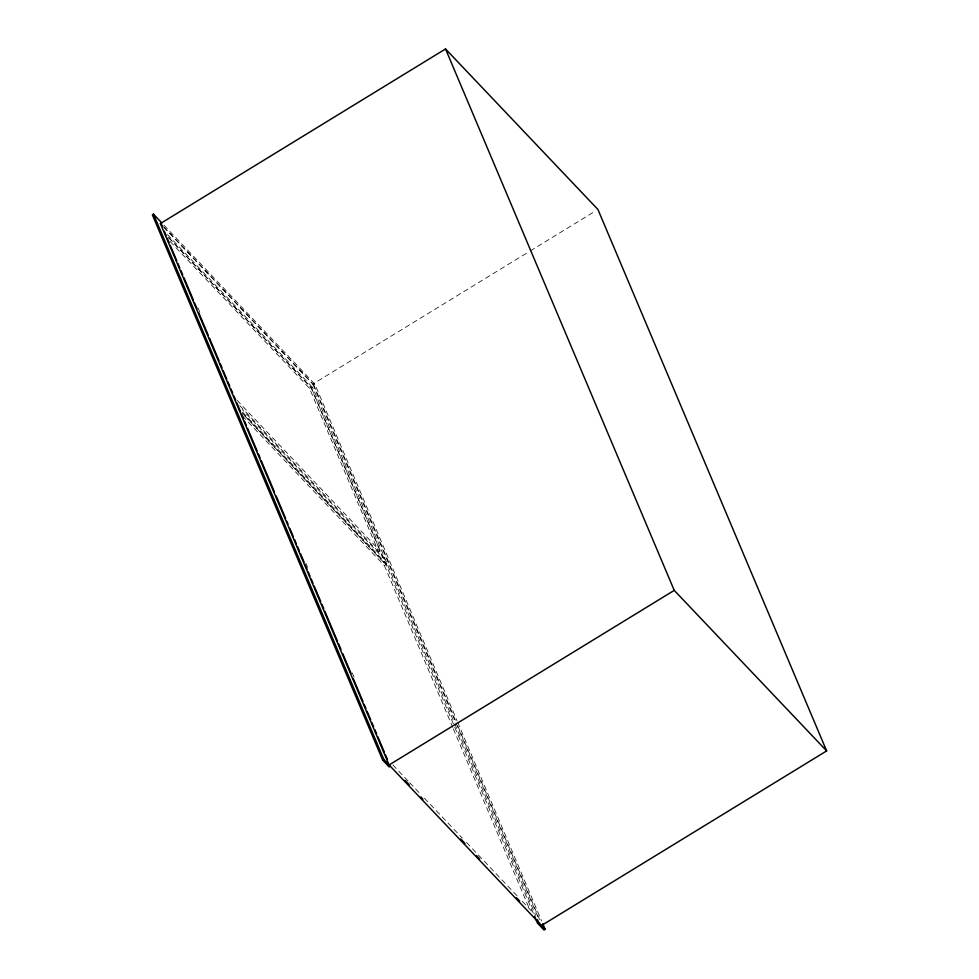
<?xml version="1.0" encoding="UTF-8"?>
<svg xmlns="http://www.w3.org/2000/svg" width="979" height="979" viewBox="0 0 979 979"><rect width="100%" height="100%" fill="white"/><g stroke="black" fill="none" stroke-linecap="round" stroke-linejoin="round"><path stroke-width="0.73" stroke-dasharray="4.89 3.67" d="M163.542 226.871L312.803 384.086L528.929 251.738M530.226 250.942L595.33 211.072M163.885 226.981L313.708 384.796L314.834 384.098L457.083 720.838M309.486 388.284L310.992 387.366L380.121 551.006L378.616 551.936L309.486 388.284L169.587 240.92M168.437 237.456L311.53 388.173L312.656 387.476L454.207 722.575M242.376 415.94L384.38 565.519L386.778 564.063L384.074 557.675L383.327 558.14L242.364 409.663M163.97 225.182L314.834 384.098M167.47 234.556L312.656 387.476M168.988 237.787L310.992 387.366M237.053 400.325L380.121 551.006M239.757 405.673L384.074 557.675M242.657 412.269L386.778 564.063M241.899 412.722L386.02 564.528M244.934 416.124L385.885 564.602M392.873 764.978L408.647 781.597M409.699 782.698L419.171 792.672M424.433 798.215L462.296 838.097M466.506 842.54L518.05 896.825M522.26 901.255L531.719 911.229M457.67 722.245L541.595 920.909M313.708 384.796L455.357 720.116M457.744 725.757L540.469 921.594M312.803 384.086L455.37 721.596M455.969 723.004L538.536 918.473M454.807 723.983L535.684 915.475M311.53 388.173L533.959 914.753M384.38 565.519L452.775 727.421M453.363 728.829L529.492 909.038M198.064 308.006L199.838 312.203M305.864 563.145L307.651 567.367M352.244 672.952L354.031 677.174"/><path stroke-width="1.47" d="M161.865 222.979L153.483 214.144L152.357 214.842L382.679 760.096L389.189 766.949L390.315 766.251M826.643 750.905L674.237 590.374L389.091 764.966L160.397 223.555L445.531 48.95L597.936 209.482L826.643 750.905L541.509 925.51M382.679 760.096L383.817 759.41L545.168 929.365L544.03 930.05L537.532 923.197L534.558 916.16M537.532 923.197L538.658 922.512L537.471 919.697M160.397 223.555L162.49 225.77M405.037 780.3L409.246 784.73M420.823 796.918L422.928 799.133M460.791 839.027L465.001 843.457M476.577 855.646L479.722 858.962M516.545 897.743L519.702 901.072M445.531 48.95L674.237 590.374M542.782 923.723L545.168 929.365M164.313 231.228L166.1 235.45M167.287 238.264L169.073 242.486M170.26 245.301L176.795 260.793M177.994 263.608L179.769 267.83M180.968 270.645L182.743 274.879M183.942 277.693L193.45 300.223M194.637 303.037L197.024 308.666M198.81 312.888L208.319 335.418M209.506 338.232L219.027 360.761M220.214 363.576L222 367.798M223.188 370.613L226.761 379.069M227.948 381.883L229.735 386.105M230.922 388.92L232.708 393.142M233.895 395.957L235.682 400.178M236.869 402.993L240.442 411.449M241.629 414.264L243.416 418.486M244.603 421.3L246.39 425.522M247.577 428.337L257.098 450.866M258.285 453.681L260.071 457.915M261.258 460.73L274.34 491.703M276.127 495.925L285.635 518.454M286.835 521.269L288.022 524.083M289.808 528.305L293.37 536.761M294.557 539.576L296.343 543.798M297.53 546.612L299.317 550.834M300.504 553.649L304.077 562.105M305.264 564.92L307.051 569.142M308.238 571.956L310.025 576.178M311.212 578.993L312.999 583.215M314.186 586.042L320.733 601.522M321.92 604.337L323.706 608.559M324.893 611.373L337.388 640.951M338.575 643.766L340.949 649.395M342.736 653.617L351.057 673.332M353.443 678.961L362.952 701.49M364.151 704.305L365.926 708.527M367.125 711.341L370.686 719.798M371.873 722.612L373.66 726.834M374.847 729.649L376.634 733.871M377.821 736.685L384.368 752.178M385.555 754.993L387.341 759.214M153.483 214.144L383.817 759.41"/></g></svg>
